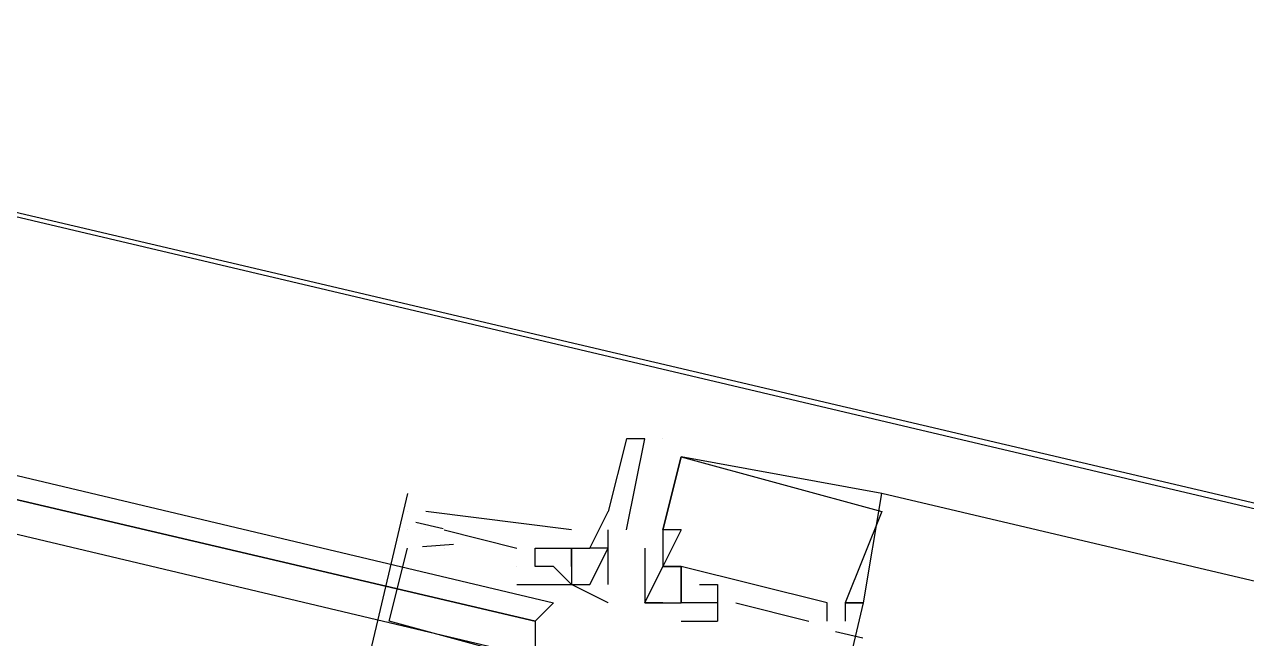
# Model space of a CAD drawing. Header units: feet. Extents: x -84 to 198, y -22 to 181.
# Drawn here: x 107.493 to 108.387, y 146.458 to 146.908 of the extents above; entities that cross this region are included whole.
import ezdxf

# ---------------------------------------------------------------- set-up
doc = ezdxf.new("R2010")
doc.units = ezdxf.units.FT
doc.layers.add('A-LINEA', color=7, linetype='CONTINUOUS')

msp = doc.modelspace()

# ---------------------------------------------------------------- linework, layer by layer
at = {"layer": 'A-LINEA'}
for p, q in [((103.4267, 147.7244), (117.0533, 144.5111)), ((107.9333, 146.6044), (107.9333, 146.6044)), ((107.9467, 146.6044), (107.9467, 146.6044)), ((107.96, 146.6044), (107.96, 146.6044)), ((107.9733, 146.5911), (107.9733, 146.5911)), ((107.9733, 146.5911), (107.9733, 146.5911)), ((107.9733, 146.5911), (107.9733, 146.5911)), ((107.9733, 146.5911), (107.9733, 146.5911)), ((107.9733, 146.5911), (107.9733, 146.5911)), ((107.9733, 146.5911), (107.9733, 146.5911)), ((107.7733, 146.5644), (107.7733, 146.5644)), ((107.7733, 146.5644), (107.7733, 146.5644)), ((107.7733, 146.5644), (107.7733, 146.5644)), ((108.12, 146.5644), (108.12, 146.5644)), ((116.7067, 144.5378), (108.12, 146.5644)), ((108.12, 146.5644), (108.12, 146.5644)), ((108.12, 146.5644), (108.12, 146.5644)), ((107.7733, 146.5511), (107.7733, 146.5511)), ((107.7733, 146.5511), (107.7733, 146.5511)), ((107.7733, 146.5511), (107.7733, 146.5511)), ((107.7733, 146.5511), (107.7733, 146.5511)), ((107.7733, 146.5511), (107.7733, 146.5511)), ((107.7733, 146.5511), (107.7733, 146.5511)), ((107.8933, 146.5378), (107.7867, 146.5511)), ((107.7867, 146.5511), (107.7867, 146.5511)), ((107.8933, 146.5378), (107.7867, 146.5511)), ((107.7867, 146.5511), (107.7867, 146.5511)), ((107.8933, 146.5378), (107.7867, 146.5511)), ((107.7867, 146.5511), (107.7867, 146.5511)), ((107.92, 146.5511), (107.92, 146.5511)), ((107.92, 146.5511), (107.92, 146.5511)), ((108.12, 146.5511), (108.12, 146.5511)), ((108.12, 146.5511), (108.12, 146.5511)), ((108.12, 146.5511), (108.12, 146.5511)), ((107.7733, 146.5378), (107.7733, 146.5378)), ((107.7733, 146.5378), (107.7733, 146.5378)), ((107.7733, 146.5378), (107.7733, 146.5378)), ((107.7794, 146.5434), (107.7994, 146.5387)), ((107.7794, 146.5434), (107.7994, 146.5387)), ((107.7794, 146.5434), (107.7994, 146.5387)), ((107.7867, 146.5378), (107.7867, 146.5378)), ((107.7867, 146.5378), (107.7867, 146.5378)), ((107.7867, 146.5378), (107.7867, 146.5378)), ((107.8, 146.5378), (107.8533, 146.5244)), ((107.8, 146.5378), (107.8, 146.5378)), ((107.8, 146.5378), (107.8533, 146.5244)), ((107.8, 146.5378), (107.8, 146.5378)), ((107.8, 146.5378), (107.8533, 146.5244)), ((107.8, 146.5378), (107.8, 146.5378)), ((107.8933, 146.5378), (107.8933, 146.5378)), ((107.8933, 146.5378), (107.8933, 146.5378)), ((107.8933, 146.5378), (107.8933, 146.5378)), ((107.92, 146.5378), (107.92, 146.5378)), ((107.9333, 146.5378), (107.9333, 146.5378)), ((107.96, 146.5378), (107.96, 146.5378)), ((107.96, 146.5378), (107.96, 146.5378)), ((107.96, 146.5378), (107.96, 146.5378)), ((107.96, 146.5378), (107.96, 146.5378)), ((107.96, 146.5378), (107.96, 146.5378)), ((107.96, 146.5378), (107.96, 146.5378)), ((107.96, 146.5378), (107.96, 146.5378)), ((107.96, 146.5378), (107.96, 146.5378)), ((107.96, 146.5378), (107.96, 146.5378)), ((107.9733, 146.5378), (107.9733, 146.5378)), ((107.9733, 146.5378), (107.9733, 146.5378)), ((107.9733, 146.5378), (107.9733, 146.5378)), ((107.7842, 146.5257), (107.8069, 146.5273)), ((107.7842, 146.5257), (107.8069, 146.5273)), ((107.7842, 146.5257), (107.8069, 146.5273)), ((107.7733, 146.5244), (107.7733, 146.5244)), ((107.7733, 146.5244), (107.7733, 146.5244)), ((107.7733, 146.5244), (107.7733, 146.5244)), ((107.8, 146.5244), (107.8, 146.5244)), ((107.8, 146.5244), (107.8, 146.5244)), ((107.8, 146.5244), (107.8, 146.5244)), ((107.8533, 146.5244), (107.8533, 146.5244)), ((107.8533, 146.5244), (107.8533, 146.5244)), ((107.8533, 146.5244), (107.8533, 146.5244)), ((107.8667, 146.5244), (107.8667, 146.5244)), ((107.8667, 146.5244), (107.8667, 146.5244)), ((107.8667, 146.5244), (107.8667, 146.5244)), ((107.88, 146.5244), (107.88, 146.5244)), ((107.88, 146.5244), (107.88, 146.5244)), ((107.88, 146.5244), (107.88, 146.5244)), ((107.8933, 146.5244), (107.8933, 146.5244)), ((107.8933, 146.5244), (107.8933, 146.5244)), ((107.8933, 146.5244), (107.8933, 146.5244)), ((107.8933, 146.5244), (107.8933, 146.5244)), ((107.8933, 146.5244), (107.8933, 146.5244)), ((107.9067, 146.5244), (107.9067, 146.5244)), ((107.9067, 146.5244), (107.9067, 146.5244)), ((107.92, 146.5244), (107.92, 146.5244)), ((107.92, 146.5244), (107.92, 146.5244)), ((107.9467, 146.5244), (107.9467, 146.5244)), ((107.9467, 146.5244), (107.9467, 146.5244)), ((107.9467, 146.5244), (107.9467, 146.5244)), ((107.96, 146.5244), (107.96, 146.5244)), ((107.96, 146.5244), (107.96, 146.5244)), ((107.96, 146.5244), (107.96, 146.5244)), ((107.96, 146.5244), (107.96, 146.5244)), ((107.96, 146.5244), (107.96, 146.5244)), ((107.96, 146.5244), (107.96, 146.5244)), ((107.96, 146.5244), (107.96, 146.5244)), ((107.96, 146.5244), (107.96, 146.5244)), ((107.96, 146.5244), (107.96, 146.5244)), ((107.96, 146.5244), (107.96, 146.5244)), ((107.96, 146.5244), (107.96, 146.5244)), ((107.96, 146.5244), (107.96, 146.5244)), ((107.8533, 146.5111), (107.8533, 146.5111)), ((107.8533, 146.5111), (107.8533, 146.5111)), ((107.8533, 146.5111), (107.8533, 146.5111)), ((107.8533, 146.5111), (107.8533, 146.5111)), ((107.8533, 146.5111), (107.8533, 146.5111)), ((107.8533, 146.5111), (107.8533, 146.5111)), ((107.8667, 146.5111), (107.8667, 146.5111)), ((107.8667, 146.5111), (107.8667, 146.5111)), ((107.8667, 146.5111), (107.8667, 146.5111)), ((107.88, 146.5111), (107.88, 146.5111)), ((107.88, 146.5111), (107.88, 146.5111)), ((107.88, 146.5111), (107.88, 146.5111)), ((107.8933, 146.5111), (107.8933, 146.5111)), ((107.92, 146.5111), (107.92, 146.5111)), ((107.96, 146.5111), (107.96, 146.5111)), ((107.96, 146.5111), (107.96, 146.5111)), ((107.96, 146.5111), (107.96, 146.5111)), ((107.96, 146.5111), (107.96, 146.5111)), ((107.96, 146.5111), (107.96, 146.5111)), ((107.96, 146.5111), (107.96, 146.5111)), ((107.9733, 146.5111), (107.9733, 146.5111)), ((107.9733, 146.5111), (107.9733, 146.5111)), ((107.9733, 146.5111), (107.9733, 146.5111)), ((107.9733, 146.5111), (107.9733, 146.5111)), ((107.9733, 146.5111), (107.9733, 146.5111)), ((107.9733, 146.5111), (107.9733, 146.5111)), ((107.9733, 146.5111), (107.9733, 146.5111)), ((107.9733, 146.5111), (107.9733, 146.5111)), ((107.9733, 146.5111), (107.9733, 146.5111)), ((107.8533, 146.4978), (107.8533, 146.4978)), ((107.8533, 146.4978), (107.8533, 146.4978)), ((107.8533, 146.4978), (107.8533, 146.4978)), ((107.8933, 146.4978), (107.8933, 146.4978)), ((107.8933, 146.4978), (107.8933, 146.4978)), ((107.8933, 146.4978), (107.8933, 146.4978)), ((107.8933, 146.4978), (107.8933, 146.4978)), ((107.8933, 146.4978), (107.8933, 146.4978)), ((107.8933, 146.4978), (107.8933, 146.4978)), ((107.9067, 146.4978), (107.9067, 146.4978)), ((107.92, 146.4978), (107.92, 146.4978)), ((107.9467, 146.4978), (107.9467, 146.4978)), ((107.9467, 146.4978), (107.9467, 146.4978)), ((107.9467, 146.4978), (107.9467, 146.4978)), ((107.9733, 146.4978), (107.9733, 146.4978)), ((107.9733, 146.4978), (107.9733, 146.4978)), ((107.9733, 146.4978), (107.9733, 146.4978)), ((107.9733, 146.4978), (107.9733, 146.4978)), ((107.9733, 146.4978), (107.9733, 146.4978)), ((107.9733, 146.4978), (107.9733, 146.4978)), ((107.9867, 146.4978), (107.9867, 146.4978)), ((107.9867, 146.4978), (107.9867, 146.4978)), ((107.9867, 146.4978), (107.9867, 146.4978)), ((108, 146.4978), (108, 146.4978)), ((108, 146.4978), (108, 146.4978)), ((108, 146.4978), (108, 146.4978)), ((107.92, 146.4844), (107.92, 146.4844)), ((107.9467, 146.4844), (107.9467, 146.4844)), ((107.9467, 146.4844), (107.9467, 146.4844)), ((107.9467, 146.4844), (107.9467, 146.4844)), ((107.9467, 146.4844), (107.9467, 146.4844)), ((107.9467, 146.4844), (107.9467, 146.4844)), ((107.9467, 146.4844), (107.9467, 146.4844)), ((107.96, 146.4844), (107.96, 146.4844)), ((107.96, 146.4844), (107.96, 146.4844)), ((107.96, 146.4844), (107.96, 146.4844)), ((107.9733, 146.4844), (107.9733, 146.4844)), ((107.9733, 146.4844), (107.9733, 146.4844)), ((107.9733, 146.4844), (107.9733, 146.4844)), ((107.9733, 146.4844), (107.9733, 146.4844)), ((107.9733, 146.4844), (107.9733, 146.4844)), ((107.9733, 146.4844), (107.9733, 146.4844)), ((107.9733, 146.4844), (107.9733, 146.4844)), ((107.9733, 146.4844), (107.9733, 146.4844)), ((107.9733, 146.4844), (107.9733, 146.4844)), ((107.9867, 146.4844), (107.9867, 146.4844)), ((107.9867, 146.4844), (107.9867, 146.4844)), ((107.9867, 146.4844), (107.9867, 146.4844)), ((108, 146.4844), (108, 146.4711)), ((108, 146.4844), (108, 146.4844)), ((108, 146.4844), (108, 146.4844)), ((108, 146.4844), (108, 146.4711)), ((108, 146.4844), (108, 146.4844)), ((108, 146.4844), (108, 146.4844)), ((108, 146.4844), (108, 146.4711)), ((108, 146.4844), (108, 146.4844)), ((108, 146.4844), (108, 146.4844)), ((108.0133, 146.4844), (108.0667, 146.4711)), ((108.0133, 146.4844), (108.0133, 146.4844)), ((108.0133, 146.4844), (108.0667, 146.4711)), ((108.0133, 146.4844), (108.0133, 146.4844)), ((108.0133, 146.4844), (108.0667, 146.4711)), ((108.0133, 146.4844), (108.0133, 146.4844)), ((108.08, 146.4844), (108.08, 146.4844)), ((108.08, 146.4844), (108.08, 146.4844)), ((108.08, 146.4844), (108.08, 146.4844)), ((108.0933, 146.4844), (108.0933, 146.4844)), ((108.0933, 146.4844), (108.0933, 146.4844)), ((108.0933, 146.4844), (108.0933, 146.4844)), ((108.0933, 146.4844), (108.0933, 146.4844)), ((108.0933, 146.4844), (108.0933, 146.4844)), ((108.0933, 146.4844), (108.0933, 146.4844)), ((108.1067, 146.4844), (108.1067, 146.4844)), ((108.1067, 146.4844), (108.1067, 146.4844)), ((108.1067, 146.4844), (108.1067, 146.4844)), ((108.1067, 146.4844), (108.1067, 146.4844)), ((108.1067, 146.4844), (108.1067, 146.4844)), ((108.1067, 146.4844), (108.1067, 146.4844)), ((107.76, 146.4711), (107.76, 146.4711)), ((107.76, 146.4711), (107.76, 146.4711)), ((107.76, 146.4711), (107.76, 146.4711)), ((107.9733, 146.4711), (108, 146.4711)), ((107.9733, 146.4711), (107.9733, 146.4711)), ((107.9733, 146.4711), (108, 146.4711)), ((107.9733, 146.4711), (107.9733, 146.4711)), ((107.9733, 146.4711), (108, 146.4711)), ((107.9733, 146.4711), (107.9733, 146.4711)), ((108, 146.4711), (108, 146.4711)), ((108, 146.4711), (108, 146.4711)), ((108, 146.4711), (108, 146.4711)), ((108.0667, 146.4711), (108.0667, 146.4711)), ((108.0667, 146.4711), (108.0667, 146.4711)), ((108.0667, 146.4711), (108.0667, 146.4711)), ((108.08, 146.4711), (108.08, 146.4711)), ((108.08, 146.4711), (108.08, 146.4711)), ((108.08, 146.4711), (108.08, 146.4711)), ((108.0933, 146.4711), (108.0933, 146.4711)), ((108.0933, 146.4711), (108.0933, 146.4711)), ((108.0933, 146.4711), (108.0933, 146.4711)), ((108.0861, 146.4634), (108.1061, 146.4587)), ((108.0861, 146.4634), (108.1061, 146.4587)), ((108.0861, 146.4634), (108.1061, 146.4587))]:
    msp.add_line(p, q, dxfattribs=at)
for points in [[(103.1067, 159.3911), (103.0667, 159.2178), (102.5733, 157.1111), (102.8667, 156.9378), (100.9867, 148.9911), (103.5867, 148.3778), (103.4267, 147.7244), (111.4267, 145.8444), (113.8133, 145.2711), (117.8667, 144.3111), (114.9067, 131.8311), (119.4533, 130.7511), (119.2933, 130.0978), (122, 129.4578), (128.0267, 128.0444), (124.1867, 111.8044), (124.44, 111.7378), (125.7867, 111.4178), (129.48, 110.5511), (135.96, 109.0178), (135.88, 108.6844), (141.96, 107.2578)], [(103.1067, 159.3911), (103.0667, 159.2178), (102.5733, 157.1111), (102.8667, 156.9378), (100.9867, 148.9911), (103.5867, 148.3778), (103.4267, 147.7244), (111.4267, 145.8444), (113.8133, 145.2711), (117.8667, 144.3111), (114.9067, 131.8311), (119.4533, 130.7511), (119.2933, 130.0978), (122, 129.4578), (128.0267, 128.0444), (124.1867, 111.8044), (124.44, 111.7378), (125.7867, 111.4178), (129.48, 110.5511), (135.96, 109.0178), (135.88, 108.6844), (141.96, 107.2578)], [(103.56, 147.5111), (107.88, 146.4844), (107.8667, 146.4711), (103.5467, 147.4844), (103.5467, 147.4978), (103.5467, 147.5111), (103.56, 147.5111)], [(103.5467, 147.4844), (107.8667, 146.4711), (107.8667, 146.4578), (107.8667, 146.4444), (103.5467, 147.4711), (103.5467, 147.4844)], [(107.9333, 146.5378), (107.9467, 146.6044), (107.9333, 146.6044), (107.9333, 146.6044), (107.92, 146.5511), (107.92, 146.5511), (107.92, 146.5511), (107.92, 146.5511)], [(107.9733, 146.5378), (107.96, 146.5378), (107.96, 146.5378), (107.96, 146.5378), (107.9733, 146.5911), (107.9733, 146.5911), (108.12, 146.5511), (108.12, 146.5511), (108.0933, 146.4844), (108.1067, 146.4844), (108.12, 146.5644), (108.12, 146.5644), (107.9733, 146.5911), (107.96, 146.5378), (107.96, 146.5244), (107.96, 146.5111)], [(107.9733, 146.5378), (107.96, 146.5378), (107.96, 146.5378), (107.96, 146.5378), (107.9733, 146.5911), (107.9733, 146.5911), (108.12, 146.5511), (108.12, 146.5511), (108.0933, 146.4844), (108.1067, 146.4844), (108.12, 146.5644), (108.12, 146.5644), (107.9733, 146.5911), (107.96, 146.5378), (107.96, 146.5244), (107.96, 146.5111)], [(107.9733, 146.5378), (107.96, 146.5378), (107.96, 146.5378), (107.96, 146.5378), (107.9733, 146.5911), (107.9733, 146.5911), (108.12, 146.5511), (108.12, 146.5511), (108.0933, 146.4844), (108.1067, 146.4844), (108.12, 146.5644), (108.12, 146.5644), (107.9733, 146.5911), (107.96, 146.5378), (107.96, 146.5244), (107.96, 146.5111)], [(107.7733, 146.5644), (107.6133, 145.8844), (107.76, 145.8444), (107.7733, 145.8578)], [(107.7733, 146.5644), (107.6133, 145.8844), (107.76, 145.8444), (107.7733, 145.8578)], [(107.7733, 146.5644), (107.6133, 145.8844), (107.76, 145.8444), (107.7733, 145.8578)], [(107.8933, 146.5244), (107.8933, 146.4978), (107.9067, 146.4978), (107.92, 146.5244), (107.9067, 146.5244), (107.92, 146.5511)], [(107.92, 146.4978), (107.92, 146.5111), (107.92, 146.5244), (107.92, 146.5378)], [(107.9733, 146.5378), (107.96, 146.5111), (107.96, 146.5111)], [(107.9733, 146.5378), (107.96, 146.5111), (107.96, 146.5111)], [(107.9733, 146.5378), (107.96, 146.5111), (107.96, 146.5111)], [(107.8, 146.4311), (107.8133, 146.4444), (107.9067, 146.4311), (107.76, 146.4711), (107.7733, 146.5244)], [(107.8, 146.4311), (107.8133, 146.4444), (107.9067, 146.4311), (107.76, 146.4711), (107.7733, 146.5244)], [(107.8, 146.4311), (107.8133, 146.4444), (107.9067, 146.4311), (107.76, 146.4711), (107.7733, 146.5244)], [(107.8533, 146.4978), (107.8933, 146.4978), (107.88, 146.5111), (107.8667, 146.5111), (107.8667, 146.5244), (107.88, 146.5244), (107.8933, 146.5244)], [(107.8533, 146.4978), (107.8933, 146.4978), (107.88, 146.5111), (107.8667, 146.5111), (107.8667, 146.5244), (107.88, 146.5244), (107.8933, 146.5244)], [(107.8533, 146.4978), (107.8933, 146.4978), (107.88, 146.5111), (107.8667, 146.5111), (107.8667, 146.5244), (107.88, 146.5244), (107.8933, 146.5244)], [(107.8933, 146.5111), (107.8933, 146.5244), (107.8933, 146.5244), (107.9067, 146.5244), (107.9067, 146.5244)], [(107.9467, 146.5244), (107.9467, 146.4978), (107.9467, 146.4844), (107.9733, 146.4844), (107.9733, 146.4844), (107.9733, 146.4844), (107.9733, 146.4844), (107.9733, 146.4978), (107.9733, 146.4978), (107.9733, 146.5111), (107.96, 146.5111)], [(107.9467, 146.5244), (107.9467, 146.4978), (107.9467, 146.4844), (107.9733, 146.4844), (107.9733, 146.4844), (107.9733, 146.4844), (107.9733, 146.4844), (107.9733, 146.4978), (107.9733, 146.4978), (107.9733, 146.5111), (107.96, 146.5111)], [(107.9467, 146.5244), (107.9467, 146.4978), (107.9467, 146.4844), (107.9733, 146.4844), (107.9733, 146.4844), (107.9733, 146.4844), (107.9733, 146.4844), (107.9733, 146.4978), (107.9733, 146.4978), (107.9733, 146.5111), (107.96, 146.5111)], [(107.96, 146.4844), (107.9467, 146.4844), (107.96, 146.5111), (107.9733, 146.5111), (107.9733, 146.4844)], [(107.96, 146.4844), (107.9467, 146.4844), (107.96, 146.5111), (107.9733, 146.5111), (107.9733, 146.4844)], [(107.96, 146.4844), (107.9467, 146.4844), (107.96, 146.5111), (107.9733, 146.5111), (107.9733, 146.4844)], [(108.08, 146.4711), (108.08, 146.4844), (107.9733, 146.5111), (107.9733, 146.4978)], [(108.08, 146.4711), (108.08, 146.4844), (107.9733, 146.5111), (107.9733, 146.4978)], [(108.08, 146.4711), (108.08, 146.4844), (107.9733, 146.5111), (107.9733, 146.4978)], [(107.92, 146.4844), (107.8933, 146.4978), (107.8933, 146.4978), (107.8933, 146.4978), (107.8933, 146.4978)], [(107.9867, 146.4978), (108, 146.4978), (108, 146.4844), (107.9867, 146.4844), (107.9733, 146.4844)], [(107.9867, 146.4978), (108, 146.4978), (108, 146.4844), (107.9867, 146.4844), (107.9733, 146.4844)], [(107.9867, 146.4978), (108, 146.4978), (108, 146.4844), (107.9867, 146.4844), (107.9733, 146.4844)], [(107.7333, 145.8978), (107.72, 145.8978), (107.72, 145.8844), (107.8, 145.8578), (107.7867, 145.8444), (107.9467, 145.8044), (108.1067, 146.4844), (108.0933, 146.4844), (108.0933, 146.4711)], [(107.7333, 145.8978), (107.72, 145.8978), (107.72, 145.8844), (107.8, 145.8578), (107.7867, 145.8444), (107.9467, 145.8044), (108.1067, 146.4844), (108.0933, 146.4844), (108.0933, 146.4711)], [(107.7333, 145.8978), (107.72, 145.8978), (107.72, 145.8844), (107.8, 145.8578), (107.7867, 145.8444), (107.9467, 145.8044), (108.1067, 146.4844), (108.0933, 146.4844), (108.0933, 146.4711)]]:
    msp.add_lwpolyline(points, dxfattribs=at)

doc.saveas('drawing.dxf')
